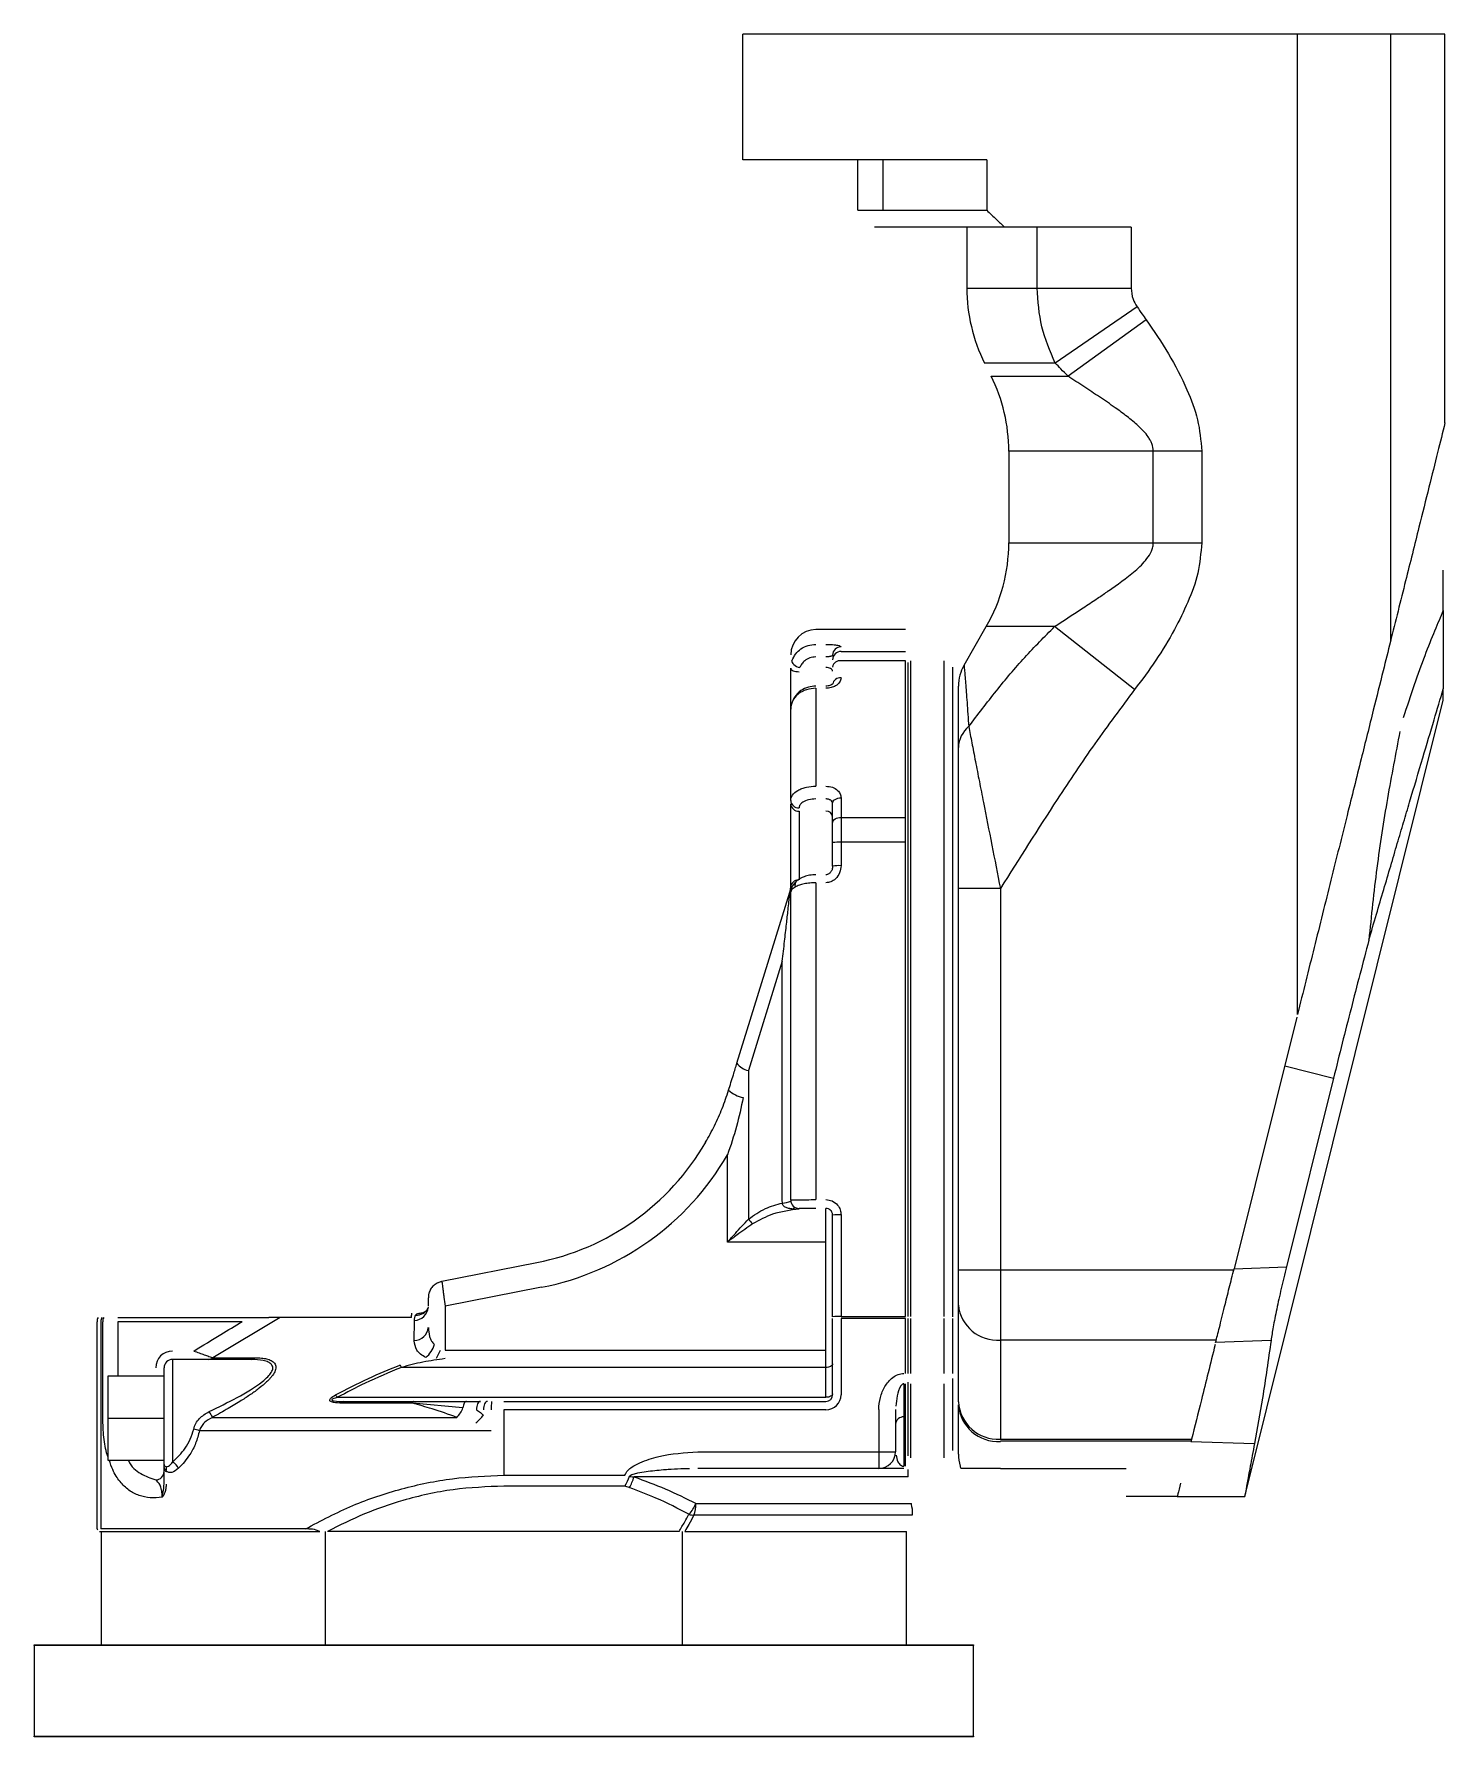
# Model space of a CAD drawing. Header units: millimetres. Extents: x 11 to 67028, y -2 to 23998.
# Drawn here: x 18130.6 to 18298.8, y 9222.6 to 9425.6 of the extents above; entities that cross this region are included whole.
import ezdxf

# ---------------------------------------------------------------- set-up
doc = ezdxf.new("R2010")
doc.units = ezdxf.units.MM

msp = doc.modelspace()

# ---------------------------------------------------------------- linework, layer by layer
at = {"color": 7, "linetype": 'Continuous', "lineweight": 25}
for p, q in [((18298.77, 9425.56), (18215.07, 9425.56)), ((18215.07, 9410.56), (18215.07, 9425.56)), ((18281.18, 9308.68), (18281.18, 9425.56)), ((18292.26, 9425.56), (18292.26, 9353.13)), ((18298.77, 9379.21), (18298.77, 9425.56)), ((18244.14, 9410.56), (18215.07, 9410.56)), ((18228.77, 9404.56), (18228.77, 9410.56)), ((18231.77, 9410.56), (18231.77, 9404.56)), ((18244.14, 9410.56), (18244.14, 9404.56)), ((18228.77, 9404.56), (18244.14, 9404.56)), ((18261.35, 9402.56), (18230.77, 9402.56)), ((18241.77, 9402.56), (18241.77, 9395.28)), ((18250.17, 9395.28), (18250.17, 9402.56)), ((18261.35, 9402.56), (18261.35, 9395.28)), ((18241.77, 9395.28), (18261.35, 9395.28)), ((18262.07, 9393.05), (18252.31, 9386.34)), ((18263.16, 9391.49), (18253.83, 9384.78)), ((18252.31, 9386.34), (18243.88, 9386.34)), ((18244.65, 9384.78), (18253.83, 9384.78)), ((18246.77, 9375.84), (18246.77, 9364.92)), ((18269.77, 9375.84), (18246.77, 9375.84)), ((18264, 9364.92), (18264, 9375.84)), ((18269.77, 9375.84), (18269.77, 9364.92)), ((18246.77, 9364.92), (18269.77, 9364.92)), ((18298.57, 9356.85), (18298.57, 9347.49)), ((18234.47, 9354.56), (18223.77, 9354.56)), ((18241.44, 9350.33), (18244.09, 9354.92)), ((18252.23, 9354.92), (18244.09, 9354.92)), ((18261.77, 9347.42), (18252.23, 9354.92)), ((18226.77, 9351.96), (18234.47, 9351.96)), ((18234.47, 9350.86), (18226.77, 9350.86)), ((18234.47, 9272.69), (18234.47, 9350.86)), ((18234.77, 9272.68), (18234.77, 9350.63)), ((18235.07, 9350.86), (18235.07, 9272.69)), ((18239.07, 9272.69), (18239.07, 9350.86)), ((18220.77, 9334.19), (18220.77, 9349.96)), ((18240.07, 9350.1), (18240.07, 9272.64)), ((18223.77, 9347.57), (18223.77, 9335.9)), ((18274.9, 9251.23), (18298.57, 9346.15)), ((18226.77, 9334.52), (18226.77, 9326.43)), ((18220.77, 9323.86), (18220.77, 9333.78)), ((18221.77, 9332.93), (18221.77, 9324.72)), ((18225.77, 9326.37), (18225.77, 9333.86)), ((18226.77, 9332.18), (18234.47, 9332.18)), ((18234.47, 9329.23), (18226.77, 9329.23)), ((18223.77, 9324.39), (18223.77, 9286.61)), ((18214.36, 9302.88), (18220.68, 9323.27)), ((18220.77, 9286.56), (18220.77, 9323.32)), ((18240.77, 9262.5), (18240.77, 9323.7)), ((18245.77, 9323.7), (18240.77, 9323.7)), ((18245.77, 9323.7), (18245.77, 9258.04)), ((18219.77, 9315.04), (18215.73, 9301.99)), ((18219.77, 9286.56), (18219.77, 9315.04)), ((18281.11, 9308.38), (18273.62, 9278.37)), ((18215.73, 9301.99), (18215.73, 9284.28)), ((18279.66, 9302.56), (18285.48, 9301.11)), ((18285.48, 9301.11), (18279.87, 9278.6)), ((18213.23, 9281.56), (18213.23, 9291.94)), ((18224.97, 9263.05), (18224.97, 9285.56)), ((18225.77, 9272.64), (18225.77, 9284.76)), ((18226.77, 9284.81), (18226.77, 9272.69)), ((18224.97, 9281.56), (18213.23, 9281.56)), ((18179.18, 9276.88), (18190.5, 9279.1)), ((18273.58, 9278.21), (18240.77, 9278.21)), ((18273.62, 9278.37), (18279.87, 9278.6)), ((18191.08, 9276.16), (18179.57, 9273.9)), ((18179.57, 9273.9), (18179.57, 9268.67)), ((18138.07, 9247.36), (18138.07, 9272.06)), ((18138.53, 9272.06), (18138.53, 9247.36)), ((18138.75, 9260.56), (18138.75, 9272.06)), ((18140.55, 9272.56), (18155.38, 9272.56)), ((18155.38, 9272.06), (18140.55, 9272.06)), ((18159.92, 9272.56), (18151.88, 9267.77)), ((18175.57, 9272.56), (18159.92, 9272.56)), ((18225.77, 9263.36), (18225.77, 9272.43)), ((18226.77, 9272.69), (18234.47, 9272.69)), ((18234.47, 9272.43), (18226.77, 9272.43)), ((18226.77, 9272.43), (18226.77, 9263.36)), ((18234.47, 9265.9), (18234.47, 9272.43)), ((18234.77, 9265.9), (18234.77, 9272.43)), ((18235.07, 9272.43), (18235.07, 9265.9)), ((18239.07, 9265.9), (18239.07, 9272.43)), ((18240.07, 9272.43), (18240.07, 9265.9)), ((18271.51, 9269.88), (18245.77, 9269.88)), ((18278.03, 9269.83), (18271.43, 9269.58)), ((18156.52, 9267.56), (18147.07, 9267.56)), ((18147.07, 9267.56), (18147.07, 9255.33)), ((18151.88, 9267.77), (18156.94, 9267.77)), ((18179.57, 9268.67), (18224.97, 9268.67)), ((18139.37, 9265.56), (18139.37, 9255.56)), ((18146.07, 9265.56), (18139.37, 9265.56)), ((18146.07, 9252.7), (18146.07, 9266.56)), ((18224.97, 9266.61), (18174.36, 9266.61)), ((18240.07, 9265.28), (18240.07, 9256.69)), ((18166.75, 9263.05), (18224.97, 9263.05)), ((18234.27, 9264.66), (18234.27, 9254.83)), ((18234.47, 9254.83), (18234.47, 9264.66)), ((18234.77, 9256.09), (18234.77, 9264.85)), ((18235.07, 9264.66), (18235.07, 9255.83)), ((18239.07, 9255.83), (18239.07, 9264.66)), ((18175.67, 9262.36), (18167.27, 9262.36)), ((18167.5, 9262.56), (18175.8, 9262.56)), ((18181.69, 9261.79), (18175.67, 9262.36)), ((18186.57, 9262.56), (18224.97, 9262.56)), ((18224.97, 9261.56), (18186.57, 9261.56)), ((18186.57, 9261.56), (18186.57, 9253.75)), ((18231.27, 9261.6), (18231.27, 9254.56)), ((18233.27, 9261.6), (18233.27, 9256.56)), ((18240.77, 9256.26), (18240.77, 9262.15)), ((18185.08, 9259.07), (18150.28, 9259.07)), ((18151.84, 9260.66), (18180.97, 9260.66)), ((18245.77, 9258.04), (18268.56, 9258.04)), ((18268.5, 9257.81), (18245.77, 9257.81)), ((18268.49, 9257.78), (18276.06, 9257.53)), ((18139.37, 9255.56), (18146.07, 9255.56)), ((18209.7, 9256.56), (18233.27, 9256.56)), ((18186.57, 9253.75), (18201.01, 9253.75)), ((18234.77, 9253.56), (18202.1, 9253.56)), ((18231.27, 9254.56), (18209.7, 9254.56)), ((18245.77, 9254.56), (18260.77, 9254.56)), ((18201.01, 9252.46), (18186.57, 9252.46)), ((18260.77, 9251.26), (18266.89, 9251.26)), ((18266.86, 9251.23), (18274.9, 9251.23)), ((18235.27, 9248.98), (18209.23, 9248.98)), ((18209.48, 9250.39), (18235.17, 9250.39)), ((18138.37, 9247.06), (18164.64, 9247.06)), ((18162.92, 9247.36), (18138.53, 9247.36)), ((18138.57, 9247.06), (18138.57, 9233.56)), ((18165.3, 9233.56), (18165.3, 9247.06)), ((18207.48, 9247.06), (18165.55, 9247.06)), ((18207.83, 9247.06), (18207.83, 9233.56)), ((18208.13, 9247.06), (18234.57, 9247.06)), ((18234.57, 9233.56), (18234.57, 9247.06)), ((18130.57, 9233.56), (18242.57, 9233.56)), ((18130.57, 9233.46), (18130.57, 9222.66)), ((18242.57, 9233.46), (18130.57, 9233.46)), ((18242.57, 9222.66), (18242.57, 9233.46)), ((18130.57, 9222.66), (18242.57, 9222.66)), ((18242.57, 9222.56), (18130.57, 9222.56))]:
    msp.add_line(p, q, dxfattribs=at)
at = {"color": 8, "linetype": 'Continuous', "lineweight": 25}
for p, q in [((18140.55, 9272.06), (18140.55, 9265.56)), ((18139.37, 9260.56), (18146.07, 9260.56))]:
    msp.add_line(p, q, dxfattribs=at)
at = {"color": 7, "linetype": 'Continuous', "lineweight": 25, "flags": 128}
for points in [[(18220.92, 9350.86), (18220.91, 9350.75), (18220.95, 9350.63), (18221.03, 9350.51), (18221.15, 9350.39), (18221.3, 9350.28), (18221.47, 9350.18), (18221.67, 9350.1), (18221.87, 9350.03)], [(18220.77, 9349.96), (18220.78, 9349.88), (18220.84, 9349.8), (18220.93, 9349.73), (18221.06, 9349.67), (18221.21, 9349.62), (18221.38, 9349.58), (18221.57, 9349.56), (18221.77, 9349.55)], [(18225.77, 9349.62), (18225.75, 9349.7), (18225.7, 9349.78), (18225.63, 9349.85), (18225.53, 9349.91), (18225.41, 9349.96), (18225.27, 9350), (18225.12, 9350.03), (18224.97, 9350.03)], [(18225.77, 9333.86), (18225.78, 9333.99), (18225.84, 9334.12), (18225.93, 9334.23), (18226.06, 9334.33), (18226.21, 9334.41), (18226.38, 9334.47), (18226.57, 9334.51), (18226.77, 9334.52)], [(18225.77, 9331.54), (18225.78, 9331.66), (18225.84, 9331.78), (18225.93, 9331.89), (18226.06, 9331.99), (18226.21, 9332.07), (18226.38, 9332.13), (18226.57, 9332.17), (18226.77, 9332.18)], [(18178.6, 9276.67), (18178.85, 9276.78), (18179.18, 9276.88)], [(18225.77, 9267.02), (18225.75, 9266.94), (18225.7, 9266.86), (18225.63, 9266.79), (18225.53, 9266.73), (18225.41, 9266.68), (18225.27, 9266.64), (18225.12, 9266.62), (18224.97, 9266.61)], [(18225.77, 9263.46), (18225.75, 9263.38), (18225.7, 9263.3), (18225.63, 9263.23), (18225.53, 9263.17), (18225.41, 9263.12), (18225.27, 9263.08), (18225.12, 9263.05), (18224.97, 9263.05)], [(18175.8, 9262.56), (18175.79, 9262.56), (18175.77, 9262.55), (18175.75, 9262.53), (18175.74, 9262.51), (18175.72, 9262.48), (18175.7, 9262.44), (18175.69, 9262.4), (18175.67, 9262.36)], [(18182.11, 9262.56), (18182.04, 9262.55), (18181.97, 9262.51), (18181.91, 9262.44), (18181.84, 9262.35), (18181.79, 9262.23), (18181.75, 9262.1), (18181.71, 9261.95), (18181.69, 9261.79)], [(18183.8, 9262.56), (18183.7, 9262.54), (18183.61, 9262.48), (18183.52, 9262.39), (18183.45, 9262.27), (18183.38, 9262.12), (18183.34, 9261.94), (18183.31, 9261.76), (18183.3, 9261.56)], [(18184.63, 9262.56), (18184.53, 9262.54), (18184.44, 9262.48), (18184.35, 9262.39), (18184.28, 9262.27), (18184.22, 9262.12), (18184.17, 9261.94), (18184.14, 9261.76), (18184.13, 9261.56)]]:
    msp.add_lwpolyline(points, dxfattribs=at)
at = {"color": 8, "linetype": 'Continuous', "lineweight": 25, "flags": 128}
msp.add_lwpolyline([(18176.85, 9273.09), (18176.69, 9273.06), (18176.44, 9273.05)], dxfattribs=at)
at = {"color": 7, "linetype": 'Continuous', "lineweight": 25}
for centre, radius, start, end in [((18261.77, 9395.28), 20, 180, 206.5651), ((18226.77, 9375.84), 20, 0, 26.5651), ((18226.77, 9364.92), 20, 330, 0), ((18223.77, 9351.56), 3, 90, 180), ((18226.76, 9351.51), 0.993, 89.6126, 179.6073), ((18226.76, 9350.97), 0.992, 89.5107, 179.5022), ((18226.66, 9349.96), 0.906, 83.3606, 171.2762), ((18245.77, 9347.83), 5, 150, 180), ((18226.66, 9347.91), 0.902, 83.0171, 170.6608), ((18244.12, 9340.41), 3.36, 129.4678, 178.4577), ((18221.7, 9334.26), 0.937, 184.7368, 274.059), ((18221.7, 9333.86), 0.937, 184.7368, 274.059), ((18225.02, 9332.18), 0.75, 4.7368, 94.059), ((18226.52, 9324.41), 4.82, 87.0366, 98.9552), ((18226.52, 9321.61), 4.82, 87.0366, 98.9552), ((18218.77, 9323.86), 2, 342.7893, 0), ((18216.15, 9304.15), 2.2, 215.2033, 258.7506), ((18215.86, 9302.4), 3.7, 227.6735, 258.2554), ((18184.71, 9308.54), 30, 281.1292, 329.7933), ((18184.71, 9308.54), 33, 281.1292, 329.7933), ((18219.61, 9289.1), 2.9, 273.4587, 293.5732), ((18221.77, 9286.56), 1, 180, 270), ((18221.36, 9285.17), 0.452, 78.7605, 135.046), ((18217.75, 9285.64), 2.43, 213.8681, 231.3287), ((18226.52, 9280), 4.82, 87.0366, 98.9552), ((18179.57, 9274.92), 2, 159.3705, 180), ((18175.82, 9273.96), 1.76, 273.2207, 354.5622), ((18245.38, 9274.5), 4.64, 185.6642, 274.7184), ((18139.07, 9272.06), 1, 150, 180), ((18139.61, 9272.06), 1.08, 152.5736, 180.1286), ((18139.83, 9272.06), 1.08, 152.687, 180.1334), ((18175.81, 9271.56), 1.76, 272.4788, 354.3948), ((18226.52, 9267.88), 4.82, 87.0366, 98.9552), ((18175.37, 9270.12), 3.01, 309.0387, 345.6382), ((18147.07, 9266.56), 2, 90, 180), ((18147.07, 9266.56), 1, 90, 180), ((18151.38, 9268.28), 0.715, 270.882, 314.5786), ((18156.5, 9268.13), 0.57, 271.9545, 320.3005), ((18172.2, 9271.46), 7.36, 329.3933, 337.7478), ((18172.48, 9265.66), 2.11, 26.899, 35.826), ((18165.38, 9262.08), 1.67, 35.3578, 48.2344), ((18224.97, 9263.36), 0.8, 270, 0), ((18224.97, 9263.36), 1.8, 270, 0), ((18159.83, 9265.85), 9.53, 208.234, 213.0055), ((18167.56, 9262.26), 0.306, 100.641, 161.8761), ((18178.67, 9262.92), 3.23, 315.6016, 339.5381), ((18180.03, 9263.99), 5.13, 308.83, 323.158), ((18193.99, 9261.81), 8.92, 175.1745, 181.6051), ((18245.51, 9262.79), 4.75, 183.4323, 273.0633), ((18245.46, 9262.5), 4.71, 184.2865, 273.7247), ((18148.8, 9254.96), 4.37, 70.1405, 79.4541), ((18234.2, 9259.77), 0.94, 86.1887, 175.5981), ((18145.43, 9254.5), 0.924, 342.2084, 17.7916), ((18146.39, 9253.94), 1.54, 24.618, 64.1956), ((18231.27, 9256.56), 2, 270, 0), ((18245.77, 9256.26), 5, 180, 196.3911), ((18145.08, 9254.2), 0.991, 269.4479, 359.437), ((18195.77, 9255.63), 6.12, 328.8893, 340.9088), ((18195.95, 9255.49), 6.44, 330.0251, 342.5454), ((18205.01, 9252.37), 4.89, 318.0349, 336.0709), ((18209.51, 9251.64), 2.68, 251.2233, 264.1425), ((18205.67, 9250.32), 3.81, 339.3442, 1.0751)]:
    msp.add_arc(centre, radius, start, end, dxfattribs=at)
at = {"color": 8, "linetype": 'Continuous', "lineweight": 25}
for centre, radius, start, end in [((18221.62, 9323.3), 0.914, 143.2746, 168.7359), ((18221.69, 9323.79), 0.926, 89.9435, 175.3124), ((18221.97, 9324.1), 0.705, 133.6616, 198.8869), ((18176.21, 9274.36), 1.51, 264.3756, 332.6009)]:
    msp.add_arc(centre, radius, start, end, dxfattribs=at)
at = {"color": 7, "linetype": 'Continuous', "lineweight": 25}
for points, knots in [([(18244.14, 9404.56), (18244.53, 9404.19), (18245.23, 9403.52), (18245.93, 9402.85), (18246.24, 9402.56)], [0, 0, 0, 0, 0.56, 1, 1, 1, 1]), ([(18252.31, 9386.34), (18251.69, 9387.76), (18250.46, 9390.6), (18250.26, 9393.72), (18250.17, 9395.28)], [0, 0, 0, 0, 0.500964, 1, 1, 1, 1]), ([(18261.35, 9395.28), (18261.39, 9394.84), (18261.47, 9394.03), (18261.88, 9393.35), (18262.07, 9393.05)], [0, 0, 0, 0, 0.558202, 1, 1, 1, 1]), ([(18262.07, 9393.05), (18262.27, 9392.75), (18262.63, 9392.23), (18263, 9391.72), (18263.16, 9391.49)], [0, 0, 0, 0, 0.559998, 1, 1, 1, 1]), ([(18263.16, 9391.49), (18264.07, 9390.16), (18265.88, 9387.5), (18267.93, 9383.51), (18269.44, 9379.63), (18269.66, 9377.1), (18269.77, 9375.84)], [0, 0, 0, 0, 0.280303, 0.56032, 0.780508, 1, 1, 1, 1]), ([(18253.83, 9384.78), (18253.54, 9385.07), (18253.03, 9385.58), (18252.53, 9386.11), (18252.31, 9386.34)], [0, 0, 0, 0, 0.559994, 1, 1, 1, 1]), ([(18264, 9375.84), (18263.96, 9376.14), (18263.91, 9376.6), (18263.64, 9377.14), (18263.17, 9377.91), (18262.22, 9378.88), (18260.87, 9379.99), (18259.31, 9381.13), (18257.59, 9382.3), (18255.71, 9383.55), (18254.46, 9384.37), (18253.83, 9384.78)], [0, 0, 0, 0, 0.062678, 0.092648, 0.125554, 0.250597, 0.375331, 0.500414, 0.666804, 0.83109, 1, 1, 1, 1]), ([(18298.77, 9379.21), (18298.48, 9378.06), (18297.89, 9375.68), (18296.84, 9371.48), (18295.57, 9366.38), (18294.04, 9360.25), (18292.87, 9355.56), (18292.26, 9353.13)], [0, 0, 0, 0, 0.158301, 0.328945, 0.512691, 0.746711, 1, 1, 1, 1]), ([(18252.23, 9354.92), (18253.29, 9355.62), (18254.88, 9356.67), (18256.88, 9357.98), (18257.9, 9358.67), (18258.42, 9359.03), (18258.58, 9359.14), (18259.71, 9359.91), (18261.35, 9361.07), (18263.08, 9362.71), (18263.73, 9363.74), (18263.96, 9364.4), (18263.99, 9364.75), (18264, 9364.92)], [0, 0, 0, 0, 0.249765, 0.374552, 0.463022, 0.487656, 0.495107, 0.499322, 0.749384, 0.874419, 0.936816, 0.969378, 1, 1, 1, 1]), ([(18269.77, 9364.92), (18269.66, 9363.7), (18269.46, 9361.27), (18268.16, 9357.82), (18266.46, 9354.36), (18264.35, 9350.86), (18262.63, 9348.57), (18261.77, 9347.42)], [0, 0, 0, 0, 0.186542, 0.373465, 0.560339, 0.779763, 1, 1, 1, 1]), ([(18298.57, 9356.85), (18298.57, 9357.67), (18298.57, 9359.32), (18298.57, 9360.86), (18298.57, 9361.7), (18298.57, 9361.66), (18298.57, 9361.65)], [0, 0, 0, 0, 0.27505, 0.554895, 0.837737, 1, 1, 1, 1]), ([(18298.57, 9356.85), (18298.23, 9356.07), (18297.56, 9354.5), (18296.36, 9351.5), (18295.09, 9348.07), (18294.23, 9345.38), (18293.8, 9344.04)], [0, 0, 0, 0, 0.24996, 0.498469, 0.748591, 1, 1, 1, 1]), ([(18241.99, 9343), (18243.08, 9344.43), (18245.23, 9347.26), (18248.6, 9351.28), (18251.03, 9353.72), (18252.23, 9354.92)], [0, 0, 0, 0, 0.341319, 0.674609, 1, 1, 1, 1]), ([(18220.92, 9350.86), (18221.05, 9351.15), (18221.3, 9351.68), (18221.99, 9352.31), (18222.82, 9352.73), (18223.45, 9352.79), (18223.77, 9352.81)], [0, 0, 0, 0, 0.267238, 0.499225, 0.754436, 1, 1, 1, 1]), ([(18224.97, 9352.81), (18225.24, 9352.81), (18225.79, 9352.79), (18226.38, 9352.71), (18226.71, 9352.61), (18226.75, 9352.54), (18226.77, 9352.51)], [0, 0, 0, 0, 0.279712, 0.559226, 0.779501, 1, 1, 1, 1]), ([(18292.26, 9353.13), (18291.98, 9351.98), (18291.32, 9349.36), (18290.15, 9344.64), (18288.71, 9338.88), (18287.02, 9332.11), (18285.15, 9324.61), (18283.18, 9316.69), (18281.85, 9311.34), (18281.18, 9308.68)], [0, 0, 0, 0, 0.084856, 0.193694, 0.325174, 0.47543, 0.646619, 0.824108, 1, 1, 1, 1]), ([(18223.77, 9351.31), (18223.52, 9351.29), (18223.04, 9351.24), (18222.47, 9350.9), (18222.07, 9350.49), (18221.93, 9350.19), (18221.87, 9350.03)], [0, 0, 0, 0, 0.280443, 0.559897, 0.780013, 1, 1, 1, 1]), ([(18225.77, 9351.52), (18225.76, 9351.5), (18225.74, 9351.45), (18225.61, 9351.39), (18225.46, 9351.35), (18225.32, 9351.33), (18225.15, 9351.31), (18225.03, 9351.31), (18224.97, 9351.31)], [0, 0, 0, 0, 0.249592, 0.498831, 0.631073, 0.748665, 0.878014, 1, 1, 1, 1]), ([(18241.44, 9350.33), (18241.44, 9350.33), (18241.44, 9350.32), (18241.45, 9350.18), (18241.45, 9350.17)], [0, 0, 0, 0, 0.9546913, 1, 1, 1, 1]), ([(18226.77, 9348.8), (18226.73, 9348.63), (18226.67, 9348.27), (18226.19, 9347.87), (18225.6, 9347.62), (18225.18, 9347.59), (18224.97, 9347.57)], [0, 0, 0, 0, 0.28017, 0.559654, 0.77976, 1, 1, 1, 1]), ([(18225.78, 9348.19), (18225.79, 9348.17), (18225.79, 9348.11), (18225.68, 9348), (18225.47, 9347.9), (18225.22, 9347.84), (18225.05, 9347.84), (18224.97, 9347.83)], [0, 0, 0, 0, 0.192334, 0.416954, 0.681805, 0.833395, 1, 1, 1, 1]), ([(18223.77, 9347.57), (18223.38, 9347.54), (18222.8, 9347.49), (18222.1, 9347.17), (18221.48, 9346.76), (18220.9, 9346.06), (18220.81, 9345.41), (18220.77, 9345.09)], [0, 0, 0, 0, 0.242968, 0.369985, 0.500398, 0.749753, 1, 1, 1, 1]), ([(18223.77, 9347.83), (18223.47, 9347.81), (18222.84, 9347.76), (18221.94, 9347.32), (18221.16, 9346.58), (18220.94, 9345.91), (18220.82, 9345.57)], [0, 0, 0, 0, 0.218834, 0.459099, 0.720451, 1, 1, 1, 1]), ([(18240.77, 9340.5), (18240.77, 9341.56), (18240.77, 9343.69), (18240.77, 9346.02), (18240.77, 9347.55), (18240.77, 9347.73), (18240.77, 9347.83)], [0, 0, 0, 0, 0.279815, 0.558986, 0.779859, 1, 1, 1, 1]), ([(18261.77, 9347.42), (18260.17, 9345.28), (18256.96, 9341), (18251.68, 9333.06), (18248.01, 9327.25), (18245.77, 9323.7)], [0, 0, 0, 0, 0.280055, 0.559961, 1, 1, 1, 1]), ([(18289.69, 9317.55), (18290, 9318.58), (18290.59, 9320.61), (18291.46, 9323.55), (18292.29, 9326.36), (18293.08, 9329.04), (18293.83, 9331.57), (18294.87, 9335.06), (18296.11, 9339.23), (18297.47, 9343.81), (18298.21, 9346.29), (18298.57, 9347.49)], [0, 0, 0, 0, 0.090108, 0.177546, 0.262352, 0.344572, 0.424255, 0.501453, 0.680542, 0.846294, 1, 1, 1, 1]), ([(18298.57, 9346.15), (18298.57, 9346.22), (18298.57, 9346.35), (18298.57, 9347.14), (18298.57, 9347.49)], [0, 0, 0, 0, 0.559036, 1, 1, 1, 1]), ([(18241.99, 9343), (18242.11, 9342.38), (18242.34, 9341.18), (18242.78, 9338.9), (18243.25, 9336.5), (18243.89, 9333.21), (18244.74, 9328.93), (18245.42, 9325.43), (18245.77, 9323.7)], [0, 0, 0, 0, 0.1378294, 0.269732, 0.3967284, 0.521283, 0.7621928, 1, 1, 1, 1]), ([(18293.39, 9342.42), (18292.89, 9339.79), (18291.88, 9334.54), (18290.58, 9326.19), (18289.99, 9320.43), (18289.69, 9317.55)], [0, 0, 0, 0, 0.33462, 0.667615, 1, 1, 1, 1]), ([(18240.77, 9323.7), (18240.77, 9325.4), (18240.77, 9328.79), (18240.77, 9333), (18240.77, 9336.23), (18240.77, 9338.59), (18240.77, 9339.86), (18240.77, 9340.5)], [0, 0, 0, 0, 0.279083, 0.55818, 0.705324, 0.852609, 1, 1, 1, 1]), ([(18220.77, 9334.19), (18220.81, 9334.41), (18220.9, 9334.86), (18221.48, 9335.34), (18222.1, 9335.63), (18222.8, 9335.84), (18223.38, 9335.88), (18223.77, 9335.9)], [0, 0, 0, 0, 0.249689, 0.499153, 0.629673, 0.756803, 1, 1, 1, 1]), ([(18223.77, 9334.38), (18223.47, 9334.36), (18222.88, 9334.32), (18222.22, 9334.03), (18221.83, 9333.69), (18221.79, 9333.45), (18221.77, 9333.33)], [0, 0, 0, 0, 0.280004, 0.559483, 0.779648, 1, 1, 1, 1]), ([(18224.97, 9335.9), (18225.23, 9335.87), (18225.77, 9335.82), (18226.36, 9335.45), (18226.7, 9334.99), (18226.75, 9334.68), (18226.77, 9334.52)], [0, 0, 0, 0, 0.279963, 0.559438, 0.779628, 1, 1, 1, 1]), ([(18225.77, 9333.86), (18225.76, 9333.9), (18225.75, 9333.97), (18225.69, 9334.09), (18225.59, 9334.2), (18225.42, 9334.29), (18225.28, 9334.34), (18225.13, 9334.37), (18225.02, 9334.38), (18224.97, 9334.38)], [0, 0, 0, 0, 0.157499, 0.250301, 0.499401, 0.628684, 0.749307, 0.876145, 1, 1, 1, 1]), ([(18226.77, 9326.43), (18226.74, 9326.14), (18226.67, 9325.56), (18226.2, 9324.87), (18225.58, 9324.46), (18225.16, 9324.41), (18224.97, 9324.39)], [0, 0, 0, 0, 0.285322, 0.582355, 0.802288, 1, 1, 1, 1]), ([(18225.78, 9326.38), (18225.76, 9326.23), (18225.73, 9325.95), (18225.55, 9325.65), (18225.37, 9325.48), (18225.24, 9325.39), (18225.1, 9325.35), (18225.01, 9325.34), (18224.97, 9325.34)], [0, 0, 0, 0, 0.312016, 0.587261, 0.705638, 0.811338, 0.907487, 1, 1, 1, 1]), ([(18221.48, 9324.61), (18221.3, 9324.43), (18221.03, 9324.16), (18220.82, 9323.72), (18220.79, 9323.49), (18220.77, 9323.38)], [0, 0, 0, 0, 0.514919, 0.762597, 1, 1, 1, 1]), ([(18221.3, 9323.87), (18221.15, 9323.77), (18220.84, 9323.56), (18220.79, 9323.4), (18220.77, 9323.32)], [0, 0, 0, 0, 0.498612, 1, 1, 1, 1]), ([(18223.77, 9324.39), (18223.53, 9324.38), (18223.04, 9324.37), (18222.37, 9324.26), (18221.76, 9324.1), (18221.46, 9323.95), (18221.3, 9323.87)], [0, 0, 0, 0, 0.243924, 0.494393, 0.736526, 1, 1, 1, 1]), ([(18223.77, 9325.34), (18223.52, 9325.33), (18223.04, 9325.3), (18222.2, 9325.08), (18221.76, 9324.79), (18221.48, 9324.61)], [0, 0, 0, 0, 0.283747, 0.54643, 1, 1, 1, 1]), ([(18219.77, 9315.04), (18219.86, 9315.83), (18220.03, 9317.31), (18220.26, 9319.35), (18220.43, 9320.92), (18220.56, 9322.04), (18220.62, 9322.67), (18220.66, 9323.01), (18220.67, 9323.18), (18220.68, 9323.27), (18220.68, 9323.27), (18220.68, 9323.27)], [0, 0, 0, 0, 0.273633, 0.507652, 0.699801, 0.813369, 0.896744, 0.928053, 0.954375, 0.977502, 1, 1, 1, 1]), ([(18289.69, 9317.55), (18288.98, 9314.83), (18287.56, 9309.4), (18286.17, 9303.87), (18285.48, 9301.11)], [0, 0, 0, 0, 0.500059, 1, 1, 1, 1]), ([(18213.36, 9299.66), (18213.55, 9300.27), (18213.89, 9301.35), (18214.22, 9302.42), (18214.36, 9302.88)], [0, 0, 0, 0, 0.5675245, 1, 1, 1, 1]), ([(18210.63, 9293.45), (18211, 9294.1), (18211.72, 9295.42), (18212.64, 9297.5), (18213.12, 9298.94), (18213.36, 9299.66)], [0, 0, 0, 0, 0.3296784, 0.6611776, 1, 1, 1, 1]), ([(18215.73, 9284.28), (18216.38, 9284.75), (18217.65, 9285.64), (18219.09, 9286.02), (18219.79, 9286.21)], [0, 0, 0, 0, 0.520834, 1, 1, 1, 1]), ([(18221.77, 9285.48), (18220.7, 9285.35), (18218.76, 9285.1), (18217.01, 9284.16), (18216.23, 9283.74)], [0, 0, 0, 0, 0.551626, 1, 1, 1, 1]), ([(18219.79, 9286.21), (18219.78, 9286.27), (18219.77, 9286.39), (18219.77, 9286.51), (18219.77, 9286.56)], [0, 0, 0, 0, 0.560271, 1, 1, 1, 1]), ([(18221.04, 9285.49), (18220.86, 9285.51), (18220.55, 9285.54), (18220.19, 9285.66), (18219.98, 9285.8), (18219.87, 9285.92), (18219.8, 9286.06), (18219.79, 9286.16), (18219.79, 9286.21)], [0, 0, 0, 0, 0.331806, 0.5997475, 0.7125159, 0.8137398, 0.9076757, 1, 1, 1, 1]), ([(18220.77, 9286.56), (18220.78, 9286.57), (18220.81, 9286.57), (18221.09, 9286.59), (18221.53, 9286.6), (18222.1, 9286.6), (18222.8, 9286.61), (18223.38, 9286.61), (18223.77, 9286.61)], [0, 0, 0, 0, 0.155138, 0.290367, 0.500261, 0.630617, 0.757541, 1, 1, 1, 1]), ([(18223.77, 9285.56), (18223.48, 9285.56), (18222.89, 9285.56), (18222.22, 9285.56), (18221.83, 9285.56), (18221.79, 9285.56), (18221.77, 9285.56)], [0, 0, 0, 0, 0.270093, 0.56221, 0.7896, 1, 1, 1, 1]), ([(18224.97, 9286.61), (18225.22, 9286.58), (18225.75, 9286.52), (18226.36, 9286.03), (18226.71, 9285.42), (18226.75, 9285.01), (18226.77, 9284.81)], [0, 0, 0, 0, 0.270093, 0.56221, 0.7896, 1, 1, 1, 1]), ([(18225.77, 9284.76), (18225.76, 9284.83), (18225.75, 9284.95), (18225.68, 9285.14), (18225.56, 9285.31), (18225.41, 9285.43), (18225.22, 9285.53), (18225.07, 9285.55), (18224.97, 9285.56)], [0, 0, 0, 0, 0.1555874, 0.2911303, 0.5012771, 0.6315444, 0.7582393, 1, 1, 1, 1]), ([(18213.23, 9281.56), (18213.54, 9281.91), (18214.12, 9282.54), (18214.96, 9283.46), (18215.47, 9284), (18215.73, 9284.28)], [0, 0, 0, 0, 0.371953, 0.682962, 1, 1, 1, 1]), ([(18216.23, 9283.74), (18215.92, 9283.51), (18215.31, 9283.08), (18214.3, 9282.34), (18213.6, 9281.84), (18213.23, 9281.56)], [0, 0, 0, 0, 0.3170424, 0.6281005, 1, 1, 1, 1]), ([(18271.43, 9269.58), (18271.57, 9270.14), (18271.86, 9271.28), (18272.44, 9273.63), (18273.04, 9276.05), (18273.43, 9277.6), (18273.62, 9278.37)], [0, 0, 0, 0, 0.272074, 0.557062, 0.781932, 1, 1, 1, 1]), ([(18279.87, 9278.6), (18279.65, 9277.73), (18279.23, 9275.98), (18278.69, 9273.52), (18278.26, 9271.34), (18278.11, 9270.33), (18278.03, 9269.83)], [0, 0, 0, 0, 0.249911, 0.500281, 0.750595, 1, 1, 1, 1]), ([(18179.19, 9276.82), (18179.03, 9276.79), (18178.7, 9276.72), (18178.26, 9276.45), (18177.89, 9276.06), (18177.75, 9275.73), (18177.68, 9275.57)], [0, 0, 0, 0, 0.24159, 0.493996, 0.749599, 1, 1, 1, 1]), ([(18175.57, 9273.06), (18175.57, 9273.05), (18175.57, 9273.03), (18175.57, 9272.91), (18175.57, 9272.86)], [0, 0, 0, 0, 0.539747, 1, 1, 1, 1]), ([(18176.06, 9272.86), (18176.08, 9272.88), (18176.12, 9272.94), (18176.24, 9273.01), (18176.36, 9273.04), (18176.44, 9273.05)], [0, 0, 0, 0, 0.239033, 0.49934, 1, 1, 1, 1]), ([(18176.44, 9273.05), (18176.47, 9273.06), (18176.52, 9273.06), (18176.57, 9273.06), (18176.59, 9273.06)], [0, 0, 0, 0, 0.5581333, 1, 1, 1, 1]), ([(18177.53, 9273.63), (18177.47, 9273.53), (18177.33, 9273.3), (18177.04, 9273.17), (18176.87, 9273.1)], [0, 0, 0, 0, 0.431908, 1, 1, 1, 1]), ([(18177.57, 9273.9), (18177.57, 9274.04), (18177.57, 9274.34), (18177.57, 9274.68), (18177.57, 9274.88), (18177.57, 9274.91), (18177.57, 9274.92)], [0, 0, 0, 0, 0.2725869, 0.5654686, 0.7916344, 1, 1, 1, 1]), ([(18149.62, 9268.56), (18150.69, 9269.23), (18152.6, 9270.41), (18154.53, 9271.56), (18155.38, 9272.06)], [0, 0, 0, 0, 0.559988, 1, 1, 1, 1]), ([(18155.38, 9272.56), (18155.74, 9272.56), (18156.45, 9272.56), (18157.52, 9272.56), (18158.2, 9272.56), (18158.55, 9272.56)], [0, 0, 0, 0, 0.333245, 0.664516, 1, 1, 1, 1]), ([(18159.92, 9272.56), (18159.65, 9272.56), (18159.23, 9272.56), (18158.73, 9272.56), (18158.55, 9272.56)], [0, 0, 0, 0, 0.640358, 1, 1, 1, 1]), ([(18175.57, 9272.56), (18175.57, 9272.62), (18175.57, 9272.71), (18175.57, 9272.81), (18175.57, 9272.86)], [0, 0, 0, 0, 0.559999, 1, 1, 1, 1]), ([(18175.89, 9269.8), (18175.89, 9270.25), (18175.9, 9271.05), (18175.91, 9271.85), (18175.91, 9272.2)], [0, 0, 0, 0, 0.56, 1, 1, 1, 1]), ([(18175.91, 9272.2), (18175.92, 9272.32), (18175.94, 9272.54), (18176.02, 9272.76), (18176.06, 9272.86)], [0, 0, 0, 0, 0.559843, 1, 1, 1, 1]), ([(18177.57, 9271.38), (18177.59, 9271.02), (18177.63, 9270.45), (18177.92, 9269.77), (18178.17, 9269.5), (18178.28, 9269.37)], [0, 0, 0, 0, 0.500339, 0.773424, 1, 1, 1, 1]), ([(18177.27, 9267.78), (18177.05, 9267.91), (18176.6, 9268.16), (18176.03, 9268.82), (18175.94, 9269.4), (18175.89, 9269.8)], [0, 0, 0, 0, 0.249519, 0.500142, 1, 1, 1, 1]), ([(18271.37, 9269.33), (18270.81, 9267.08), (18269.81, 9263.05), (18268.94, 9259.57), (18268.56, 9258.04)], [0, 0, 0, 0, 0.560367, 1, 1, 1, 1]), ([(18278.03, 9269.83), (18277.71, 9267.53), (18277.14, 9263.43), (18276.39, 9259.34), (18276.06, 9257.53)], [0, 0, 0, 0, 0.5594787, 1, 1, 1, 1]), ([(18149.62, 9268.56), (18149.83, 9268.49), (18150.25, 9268.34), (18150.87, 9268.12), (18151.34, 9267.96), (18151.69, 9267.83), (18151.81, 9267.79), (18151.88, 9267.77)], [0, 0, 0, 0, 0.2309088, 0.4667483, 0.7176462, 0.8534186, 1, 1, 1, 1]), ([(18151.44, 9261.34), (18152.56, 9261.89), (18154.78, 9262.98), (18157.2, 9264.4), (18158.44, 9265.47), (18158.9, 9266.03), (18159.09, 9266.56), (18158.91, 9266.98), (18158.48, 9267.27), (18157.72, 9267.51), (18156.99, 9267.54), (18156.52, 9267.56)], [0, 0, 0, 0, 0.249874, 0.498644, 0.566009, 0.623819, 0.686042, 0.749213, 0.807089, 0.874721, 1, 1, 1, 1]), ([(18156.94, 9267.77), (18157.19, 9267.76), (18157.66, 9267.75), (18158.31, 9267.64), (18158.86, 9267.44), (18159.28, 9267.13), (18159.45, 9266.67), (18159.31, 9266.11), (18158.98, 9265.6), (18158.62, 9265.2), (18158.15, 9264.73), (18157.41, 9264.12), (18156.39, 9263.38), (18155.15, 9262.57), (18153.63, 9261.65), (18152.47, 9261.01), (18151.84, 9260.66)], [0, 0, 0, 0, 0.0650144, 0.1252769, 0.187964, 0.2506702, 0.3134209, 0.3752497, 0.4353851, 0.4670254, 0.5010336, 0.5807524, 0.6646091, 0.750338, 0.865604, 1, 1, 1, 1]), ([(18166.5, 9263.33), (18167.79, 9264), (18170.28, 9265.31), (18172.92, 9266.38), (18174.19, 9266.89)], [0, 0, 0, 0, 0.520011, 1, 1, 1, 1]), ([(18174.36, 9266.61), (18172.9, 9266.01), (18170.29, 9264.93), (18167.83, 9263.62), (18166.75, 9263.05)], [0, 0, 0, 0, 0.559928, 1, 1, 1, 1]), ([(18231.27, 9261.6), (18231.3, 9262.08), (18231.38, 9263.03), (18231.95, 9264.37), (18232.72, 9265.3), (18233.55, 9265.82), (18234.03, 9265.87), (18234.27, 9265.9)], [0, 0, 0, 0, 0.2505438, 0.4996602, 0.7494825, 0.8751076, 1, 1, 1, 1]), ([(18167.27, 9262.36), (18166.92, 9262.36), (18166.39, 9262.37), (18165.91, 9262.52), (18165.82, 9262.66), (18165.81, 9262.77), (18165.97, 9263.03), (18166.27, 9263.2), (18166.5, 9263.33)], [0, 0, 0, 0, 0.375295, 0.562198, 0.609208, 0.656513, 0.750226, 1, 1, 1, 1]), ([(18166.75, 9263.05), (18166.55, 9262.99), (18166.33, 9262.93), (18166.13, 9262.82), (18166.09, 9262.79), (18166.07, 9262.76), (18166.07, 9262.74), (18166.08, 9262.71), (18166.11, 9262.68), (18166.19, 9262.65), (18166.63, 9262.56), (18167.1, 9262.56), (18167.5, 9262.56)], [0, 0, 0, 0, 0.248615, 0.280623, 0.313315, 0.327614, 0.339479, 0.361578, 0.386822, 0.417505, 0.499691, 1, 1, 1, 1]), ([(18149.6, 9259.26), (18149.67, 9259.48), (18149.82, 9259.94), (18150.4, 9260.73), (18151.02, 9261.1), (18151.44, 9261.34)], [0, 0, 0, 0, 0.249531, 0.500247, 1, 1, 1, 1]), ([(18180.97, 9260.66), (18179.99, 9261.01), (18178.24, 9261.63), (18176.46, 9262.13), (18175.67, 9262.36)], [0, 0, 0, 0, 0.560021, 1, 1, 1, 1]), ([(18175.8, 9262.56), (18177.02, 9262.56), (18179.18, 9262.56), (18181.22, 9262.56), (18182.11, 9262.56)], [0, 0, 0, 0, 0.559567, 1, 1, 1, 1]), ([(18182.11, 9262.56), (18182.43, 9262.56), (18183, 9262.56), (18183.56, 9262.56), (18183.8, 9262.56)], [0, 0, 0, 0, 0.559979, 1, 1, 1, 1]), ([(18183.3, 9261.56), (18183.46, 9261.45), (18183.76, 9261.26), (18184.02, 9261.02), (18184.13, 9260.91)], [0, 0, 0, 0, 0.558047, 1, 1, 1, 1]), ([(18147.07, 9255.33), (18147.6, 9255.84), (18148.4, 9256.61), (18149.23, 9258.02), (18149.47, 9258.85), (18149.6, 9259.26)], [0, 0, 0, 0, 0.498631, 0.749821, 1, 1, 1, 1]), ([(18150.28, 9259.07), (18150.15, 9258.56), (18149.88, 9257.53), (18149.03, 9255.95), (18148.27, 9255.1), (18147.8, 9254.59)], [0, 0, 0, 0, 0.280052, 0.561244, 1, 1, 1, 1]), ([(18151.84, 9260.66), (18151.5, 9260.48), (18150.98, 9260.2), (18150.49, 9259.6), (18150.35, 9259.24), (18150.28, 9259.07)], [0, 0, 0, 0, 0.499742, 0.756719, 1, 1, 1, 1]), ([(18268.56, 9258.04), (18268.54, 9258), (18268.53, 9257.92), (18268.51, 9257.84), (18268.5, 9257.81)], [0, 0, 0, 0, 0.559843, 1, 1, 1, 1]), ([(18276.06, 9257.53), (18275.88, 9256.58), (18275.52, 9254.67), (18275.17, 9252.73), (18274.94, 9251.46), (18274.91, 9251.31), (18274.9, 9251.23)], [0, 0, 0, 0, 0.250379, 0.499497, 0.750712, 1, 1, 1, 1]), ([(18146.31, 9254.22), (18146.23, 9254.35), (18146.09, 9254.6), (18146.07, 9254.88), (18146.07, 9255.03)], [0, 0, 0, 0, 0.499357, 1, 1, 1, 1]), ([(18146.07, 9255.03), (18146.07, 9254.98), (18146.09, 9254.9), (18146.24, 9254.82), (18146.31, 9254.79)], [0, 0, 0, 0, 0.537312, 1, 1, 1, 1]), ([(18146.31, 9254.79), (18146.37, 9254.78), (18146.51, 9254.76), (18146.78, 9254.93), (18146.95, 9255.17), (18147.07, 9255.33)], [0, 0, 0, 0, 0.214984, 0.500254, 1, 1, 1, 1]), ([(18201.01, 9253.75), (18201.11, 9253.95), (18201.3, 9254.36), (18201.96, 9254.83), (18203.16, 9255.46), (18205.77, 9256.29), (18208.13, 9256.45), (18209.7, 9256.56)], [0, 0, 0, 0, 0.070055, 0.140627, 0.251241, 0.502255, 1, 1, 1, 1]), ([(18240.97, 9254.86), (18240.98, 9254.8), (18241.01, 9254.7), (18241.05, 9254.6), (18241.06, 9254.56)], [0, 0, 0, 0, 0.5599913, 1, 1, 1, 1]), ([(18145.83, 9251.13), (18145.84, 9251.21), (18145.84, 9251.37), (18145.82, 9251.68), (18145.76, 9252.19), (18145.51, 9252.81), (18145.25, 9253.04), (18145.07, 9253.21)], [0, 0, 0, 0, 0.050284, 0.10072, 0.207335, 0.449187, 1, 1, 1, 1]), ([(18147.8, 9254.59), (18147.53, 9254.38), (18147.16, 9254.09), (18146.63, 9254.06), (18146.41, 9254.17), (18146.31, 9254.22)], [0, 0, 0, 0, 0.5584518, 0.7796382, 1, 1, 1, 1]), ([(18162.92, 9247.36), (18164.77, 9248.34), (18168.37, 9250.24), (18174.32, 9252.23), (18180.39, 9253.51), (18184.52, 9253.67), (18186.57, 9253.75)], [0, 0, 0, 0, 0.26485, 0.515311, 0.760255, 1, 1, 1, 1]), ([(18201.55, 9253.62), (18201.65, 9253.61), (18201.84, 9253.59), (18202.02, 9253.57), (18202.1, 9253.56)], [0, 0, 0, 0, 0.56, 1, 1, 1, 1]), ([(18202.1, 9253.56), (18203.35, 9253.11), (18205.91, 9252.18), (18208.28, 9250.99), (18209.48, 9250.39)], [0, 0, 0, 0, 0.491104, 1, 1, 1, 1]), ([(18234.27, 9254.56), (18234.08, 9254.56), (18233.68, 9254.56), (18233.11, 9254.56), (18232.57, 9254.56), (18231.92, 9254.56), (18231.38, 9254.56), (18231.3, 9254.56), (18231.27, 9254.56)], [0, 0, 0, 0, 0.076578, 0.165453, 0.272216, 0.398482, 0.693886, 1, 1, 1, 1]), ([(18234.77, 9253.56), (18234.77, 9253.62), (18234.77, 9253.75), (18234.77, 9253.96), (18234.77, 9254.22), (18234.77, 9254.38), (18234.77, 9254.45), (18234.77, 9254.46)], [0, 0, 0, 0, 0.111542, 0.249463, 0.46687, 0.875553, 1, 1, 1, 1]), ([(18245.77, 9254.56), (18245.57, 9254.56), (18245.16, 9254.56), (18244.63, 9254.56), (18244.15, 9254.56), (18243.73, 9254.56), (18243.33, 9254.56), (18242.96, 9254.56), (18242.61, 9254.56), (18242.29, 9254.56), (18242.01, 9254.56), (18241.76, 9254.56), (18241.42, 9254.56), (18241.13, 9254.56), (18241.09, 9254.56), (18241.06, 9254.56)], [0, 0, 0, 0, 0.0304844, 0.0633458, 0.0932532, 0.1266025, 0.1644263, 0.2063004, 0.2526291, 0.3068811, 0.3664947, 0.4316784, 0.5025916, 0.7239164, 1, 1, 1, 1]), ([(18267.25, 9252.82), (18267.13, 9252.31), (18266.9, 9251.4), (18266.87, 9251.28), (18266.86, 9251.23)], [0, 0, 0, 0, 0.560315, 1, 1, 1, 1]), ([(18145.83, 9251.13), (18145.9, 9251.42), (18146.03, 9251.94), (18146.05, 9252.46), (18146.07, 9252.7)], [0, 0, 0, 0, 0.553678, 1, 1, 1, 1]), ([(18146.31, 9252.7), (18146.3, 9252.54), (18146.29, 9252.24), (18146.2, 9251.81), (18146.06, 9251.42), (18145.91, 9251.22), (18145.83, 9251.13)], [0, 0, 0, 0, 0.254663, 0.498881, 0.752407, 1, 1, 1, 1]), ([(18186.57, 9252.46), (18184.54, 9252.38), (18180.44, 9252.21), (18174.87, 9250.94), (18169.85, 9249.22), (18167, 9247.79), (18165.55, 9247.06)], [0, 0, 0, 0, 0.269431, 0.545663, 0.769446, 1, 1, 1, 1]), ([(18201.53, 9252.28), (18201.43, 9252.31), (18201.26, 9252.37), (18201.09, 9252.43), (18201.01, 9252.46)], [0, 0, 0, 0, 0.560001, 1, 1, 1, 1]), ([(18208.64, 9249.1), (18207.35, 9249.77), (18205.08, 9250.96), (18202.6, 9251.88), (18201.53, 9252.28)], [0, 0, 0, 0, 0.566943, 1, 1, 1, 1]), ([(18207.48, 9247.06), (18207.7, 9247.44), (18208.09, 9248.12), (18208.47, 9248.8), (18208.64, 9249.1)], [0, 0, 0, 0, 0.56, 1, 1, 1, 1]), ([(18209.23, 9248.98), (18209.03, 9248.62), (18208.66, 9247.98), (18208.3, 9247.34), (18208.13, 9247.06)], [0, 0, 0, 0, 0.56, 1, 1, 1, 1]), ([(18235.27, 9249.79), (18235.25, 9249.85), (18235.21, 9249.97), (18235.18, 9250.18), (18235.17, 9250.33), (18235.17, 9250.39)], [0, 0, 0, 0, 0.376615, 0.757, 1, 1, 1, 1]), ([(18235.27, 9249.79), (18235.27, 9249.61), (18235.27, 9249.26), (18235.27, 9249.07), (18235.27, 9248.98)], [0, 0, 0, 0, 0.542896, 1, 1, 1, 1]), ([(18138.07, 9247.36), (18138.07, 9247.35), (18138.08, 9247.34), (18138.15, 9247.28), (18138.18, 9247.25)], [0, 0, 0, 0, 0.557114, 1, 1, 1, 1]), ([(18164.64, 9247.06), (18164.49, 9247.12), (18164.07, 9247.29), (18163.48, 9247.35), (18163.07, 9247.36), (18162.92, 9247.36)], [0, 0, 0, 0, 0.2584336, 0.7292176, 1, 1, 1, 1]), ([(18130.57, 9233.46), (18130.57, 9233.48), (18130.57, 9233.51), (18130.57, 9233.55), (18130.57, 9233.56)], [0, 0, 0, 0, 0.56, 1, 1, 1, 1]), ([(18242.57, 9233.56), (18242.57, 9233.54), (18242.57, 9233.51), (18242.57, 9233.48), (18242.57, 9233.46)], [0, 0, 0, 0, 0.56, 1, 1, 1, 1]), ([(18130.57, 9222.56), (18130.57, 9222.58), (18130.57, 9222.61), (18130.57, 9222.65), (18130.57, 9222.66)], [0, 0, 0, 0, 0.56, 1, 1, 1, 1]), ([(18242.57, 9222.66), (18242.57, 9222.64), (18242.57, 9222.61), (18242.57, 9222.58), (18242.57, 9222.56)], [0, 0, 0, 0, 0.56, 1, 1, 1, 1])]:
    msp.add_open_spline(points, degree=3, knots=knots, dxfattribs=at)
at = {"color": 8, "linetype": 'Continuous', "lineweight": 25}
for points, knots in [([(18241.45, 9350.17), (18241.46, 9350.05), (18241.48, 9349.82), (18241.54, 9349.13), (18241.63, 9347.93), (18241.79, 9345.96), (18241.92, 9343.99), (18241.99, 9343)], [0, 0, 0, 0, 0.137674, 0.279416, 0.425707, 0.712052, 1, 1, 1, 1]), ([(18179.19, 9276.77), (18179.2, 9276.74), (18179.2, 9276.7), (18179.24, 9276.4), (18179.29, 9276.03), (18179.35, 9275.55), (18179.44, 9274.86), (18179.52, 9274.27), (18179.57, 9273.9)], [0, 0, 0, 0, 0.135196, 0.28005, 0.428865, 0.56989, 0.726391, 1, 1, 1, 1]), ([(18234.27, 9264.66), (18234.24, 9264.66), (18234.17, 9264.65), (18234.04, 9264.57), (18233.68, 9264.13), (18233.42, 9263.22), (18233.35, 9262.4), (18233.31, 9261.98)], [0, 0, 0, 0, 0.027358, 0.058929, 0.143475, 0.568131, 1, 1, 1, 1]), ([(18139.37, 9256), (18139.34, 9256.07), (18139.09, 9256.74), (18138.84, 9258.3), (18138.78, 9259.81), (18138.75, 9260.56)], [0, 0, 0, 0, 0.055588, 0.528259, 1, 1, 1, 1]), ([(18145.83, 9251.13), (18145.36, 9251.09), (18144.41, 9251.01), (18143.07, 9251.29), (18141.85, 9251.91), (18140.79, 9252.95), (18139.99, 9254.16), (18139.66, 9255.17), (18139.53, 9255.56)], [0, 0, 0, 0, 0.1768158, 0.3534045, 0.5317086, 0.7099995, 0.8874065, 1, 1, 1, 1]), ([(18141.81, 9255.56), (18141.81, 9255.54), (18142.14, 9254.75), (18143.25, 9253.86), (18144.46, 9253.42), (18145.07, 9253.21)], [0, 0, 0, 0, 0.01422, 0.506095, 1, 1, 1, 1]), ([(18233.36, 9256.17), (18233.39, 9255.89), (18233.43, 9255.48), (18233.75, 9255.04), (18234.02, 9254.87), (18234.15, 9254.84), (18234.22, 9254.83), (18234.25, 9254.83), (18234.27, 9254.83)], [0, 0, 0, 0, 0.591808, 0.874283, 0.95094, 0.977708, 0.989179, 1, 1, 1, 1]), ([(18208.7, 9254.54), (18208.35, 9254.53), (18207.51, 9254.52), (18206.53, 9254.46), (18205.86, 9254.41), (18205.68, 9254.39), (18205.62, 9254.39), (18204.92, 9254.33), (18203.88, 9254.22), (18202.67, 9254.03), (18202.05, 9253.88), (18201.75, 9253.77), (18201.61, 9253.69), (18201.57, 9253.64), (18201.55, 9253.62)], [0, 0, 0, 0, 0.145569, 0.352454, 0.407376, 0.422753, 0.427424, 0.430083, 0.714953, 0.857451, 0.935388, 0.975683, 0.989661, 1, 1, 1, 1])]:
    msp.add_open_spline(points, degree=3, knots=knots, dxfattribs=at)
at = {"color": 7, "linetype": 'Continuous', "lineweight": 25}
for points in [[(18215.1, 9298.78), (18214.86, 9297.62), (18214.37, 9295.31), (18213.61, 9293.06), (18213.23, 9291.94)], [(18179.57, 9267.66), (18178.68, 9267.53), (18176.92, 9267.29), (18175.21, 9266.84), (18174.36, 9266.61)]]:
    msp.add_open_spline(points, degree=3, dxfattribs=at)

doc.saveas('drawing.dxf')
